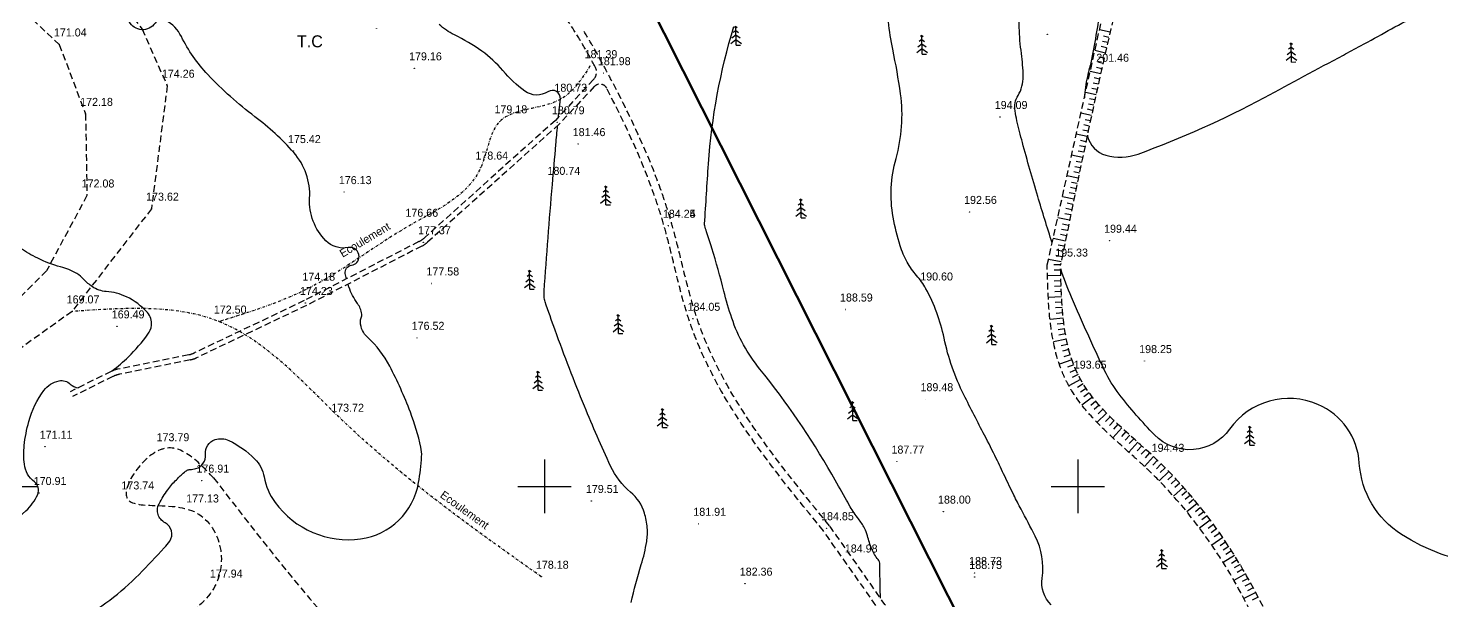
# Model space of a CAD drawing. Extents: x -83928 to -81707, y 15464 to 18601.
# Drawn here: x -82794 to -82264, y 15957 to 16172 of the extents above; entities that cross this region are included whole.
import ezdxf

# ---------------------------------------------------------------- set-up
doc = ezdxf.new("R2010")
doc.units = 0
doc.header["$MEASUREMENT"] = 0
for name, pattern in [('ACAD_ISO03W100', [30, 12, -18]), ('INTERROMPU', [0.75, 0.5, -0.25]), ('TIRETPTx2', [2, 1, -0.5, 0, -0.5])]:
    doc.linetypes.add(name, pattern=pattern)
doc.layers.add('ACCE', color=4, linetype='INTERROMPU', lineweight=25)
doc.layers.add('Work', color=9, linetype='Continuous', lineweight=50)
for name, color, linetype in [('ALT', 7, 'Continuous'), ('Carroyage 1', 7, 'Continuous'), ('CNiv_1', 1, 'Continuous'), ('CONST', 7, 'Continuous'), ('ECOULEMENT', 160, 'ACAD_ISO03W100'), ('LIMITE', 40, 'INTERROMPU'), ('POINTS', 3, 'Continuous'), ('Talus', 5, 'Continuous'), ('USL', 2, 'Continuous')]:
    doc.layers.add(name, color=color, linetype=linetype)

# ---------------------------------------------------------------- blocks, each defined once
blk = doc.blocks.new('T10')
at = {"layer": 'USL'}
for p, q in [((0.02, 2.78), (-0.5, 2.4)), ((0.02, 3.53), (-0.26, 3.33)), ((-0.02, 3.53), (0.26, 3.33)), ((-0.02, 2.78), (0.5, 2.4)), ((0, 0), (0, 3.5)), ((-1, 0.34), (-0.02, 1.1)), ((0.02, 1.94), (-0.77, 1.36)), ((-0.02, 1.94), (0.77, 1.36)), ((-0.02, 1.1), (1.01, 0.34)), ((0, 0), (0.83, 0))]:
    blk.add_line(p, q, dxfattribs=at)

msp = doc.modelspace()

# ---------------------------------------------------------------- linework, layer by layer
at = {"layer": 'ACCE', "linetype": 'INTERROMPU', "ltscale": 5, "extrusion": (0.000932032, -0.005533, 0.999984)}
for p, q in [((-82581.61, 16152.31, 185.7), (-82595.92, 16137.04, 185.63)), ((-82581.3, 16149.72, 185.68), (-82594.52, 16135.61, 185.62)), ((-82595.92, 16137.04, 185.63), (-82644.99, 16093.09, 185.43)), ((-82594.52, 16135.61, 185.62), (-82643.85, 16091.43, 185.42)), ((-82647.1, 16091.65, 185.42), (-82690.09, 16069.55, 185.34)), ((-82645.95, 16089.99, 185.41), (-82689.2, 16067.76, 185.33)), ((-82690.09, 16069.55, 185.34), (-82731.04, 16050.07, 185.27)), ((-82689.2, 16067.76, 185.33), (-82730.41, 16048.16, 185.26)), ((-82733.35, 16049.3, 185.27), (-82760.02, 16043.87, 185.26)), ((-82732.71, 16047.39, 185.26), (-82759.36, 16041.96, 185.25)), ((-82762.46, 16043.03, 185.26), (-82777.82, 16035.43, 185.23)), ((-82761.8, 16041.12, 185.25), (-82776.93, 16033.63, 185.22))]:
    msp.add_line(p, q, dxfattribs=at)
for centre, radius, start, end in [((-82584.79, 16155.52, 19.36), 4.17, 316.749, 28.2659), ((-82579.34, 16148.13, 19.36), 2.86, 26.6488, 137.107), ((-82651.8, 16100.89, 19.36), 10, 297.1988, 311.8468), ((-82650.66, 16099.23, 19.36), 10, 297.1988, 311.8468), ((-82650.66, 16099.23, 19.36), 10, 297.1988, 311.8468), ((-82735.48, 16059.45, 19.36), 10, 281.5092, 295.4419), ((-82734.84, 16057.54, 19.36), 10, 281.5092, 295.4419), ((-82758.16, 16034.42, 19.36), 10, 101.5092, 116.3406), ((-82757.5, 16032.52, 19.36), 10, 101.5092, 116.3406)]:
    msp.add_arc(centre, radius, start, end, dxfattribs=at)
at = {"layer": 'ACCE', "linetype": 'INTERROMPU', "ltscale": 5}
for points, knots in [([(-82580.98, 16157.14, 185.75), (-82582.25, 16159.47, 185.78), (-82583.54, 16161.78, 185.81), (-82586.18, 16166.36, 185.87), (-82587.54, 16168.62, 185.91), (-82591.29, 16174.56, 185.99), (-82593.79, 16178.21, 186.04), (-82599, 16185.5, 186.14), (-82601.69, 16189.13, 186.2), (-82609.98, 16200.3, 186.36), (-82615.57, 16207.85, 186.47), (-82624.23, 16221.89, 186.66), (-82627.57, 16228.29, 186.75), (-82630.59, 16236.82, 186.86), (-82631.18, 16238.71, 186.89), (-82631.68, 16240.63, 186.91)], [194.805354, 194.805354, 194.805354, 194.805354, 202.830738, 202.830738, 210.778937, 210.778937, 223.846027, 223.846027, 236.913117, 236.913117, 264.021485, 264.021485, 285.933045, 285.933045, 292.113673, 292.113673, 292.113673, 292.113673]), ([(-82493.12, 15985.25, 183.4), (-82498.87, 15992.28, 183.5), (-82504.61, 15999.29, 183.61), (-82515.47, 16013.36, 183.81), (-82520.61, 16020.41, 183.91), (-82527.32, 16030.79, 184.06), (-82529.27, 16033.98, 184.1), (-82534.8, 16043.69, 184.24), (-82538.06, 16050.33, 184.33), (-82541.65, 16059.53, 184.45), (-82542.49, 16061.88, 184.48), (-82544.04, 16066.65, 184.54), (-82544.75, 16069.07, 184.57), (-82546.75, 16076.41, 184.67), (-82547.93, 16081.39, 184.73), (-82549.93, 16089.58, 184.84), (-82550.72, 16092.77, 184.88), (-82552.23, 16098.3, 184.95), (-82552.92, 16100.65, 184.98), (-82554.38, 16105.32, 185.04), (-82555.16, 16107.64, 185.07), (-82557.59, 16114.56, 185.16), (-82559.36, 16119.11, 185.22), (-82565.04, 16132.62, 185.4), (-82569.31, 16141.4, 185.52), (-82575.02, 16152.37, 185.67), (-82576.26, 16154.71, 185.7), (-82578.77, 16159.37, 185.77), (-82580.05, 16161.69, 185.8), (-82582.64, 16166.25, 185.86), (-82583.96, 16168.5, 185.89), (-82585.43, 16170.88, 185.93), (-82585.53, 16171.04, 185.93), (-82585.63, 16171.2, 185.93)], [0, 0, 0, 0, 26.518646, 26.518646, 52.482608, 52.482608, 63.823763, 63.823763, 86.506074, 86.506074, 94.189676, 94.189676, 101.873279, 101.873279, 117.240484, 117.240484, 127.00578, 127.00578, 134.269767, 134.269767, 141.533755, 141.533755, 156.06173, 156.06173, 185.117681, 185.117681, 193.065079, 193.065079, 201.012477, 201.012477, 208.758807, 208.758807, 209.308859, 209.308859, 209.308859, 209.308859]), ([(-82495.44, 15983.35, 183.39), (-82501.18, 15990.36, 183.49), (-82506.92, 15997.39, 183.59), (-82517.95, 16011.65, 183.8), (-82523.22, 16018.9, 183.9), (-82530.06, 16029.52, 184.05), (-82532, 16032.71, 184.1), (-82537.53, 16042.44, 184.23), (-82540.8, 16049.11, 184.32), (-82544.42, 16058.37, 184.44), (-82545.27, 16060.73, 184.47), (-82546.82, 16065.5, 184.54), (-82547.53, 16067.91, 184.57), (-82549.54, 16075.18, 184.66), (-82550.7, 16080.08, 184.72), (-82552.66, 16088.12, 184.83), (-82553.44, 16091.27, 184.87), (-82554.96, 16096.95, 184.94), (-82555.7, 16099.48, 184.97), (-82557.27, 16104.52, 185.04), (-82558.11, 16107.02, 185.07), (-82560.76, 16114.48, 185.17), (-82562.7, 16119.39, 185.23), (-82568.4, 16132.67, 185.41), (-82572.43, 16140.93, 185.52), (-82576.67, 16149.04, 185.64)], [0, 0, 0, 0, 26.462073, 26.462073, 52.900417, 52.900417, 64.07725, 64.07725, 86.430915, 86.430915, 93.946764, 93.946764, 101.462612, 101.462612, 116.494309, 116.494309, 126.21831, 126.21831, 134.169969, 134.169969, 142.121627, 142.121627, 158.024945, 158.024945, 185.58706, 185.58706, 185.58706, 185.58706]), ([(-82386.09, 15830.7, 181.21), (-82391.42, 15837.53, 181.3), (-82396.91, 15844.24, 181.4), (-82405.26, 15854.52, 181.55), (-82408.14, 15858.07, 181.6), (-82413.57, 15864.92, 181.7), (-82416.12, 15868.21, 181.75), (-82421.14, 15874.87, 181.85), (-82423.6, 15878.23, 181.9), (-82430.88, 15888.43, 182.04), (-82435.6, 15895.34, 182.14), (-82444.63, 15908.86, 182.33), (-82448.96, 15915.47, 182.42), (-82456.53, 15926.97, 182.59), (-82459.76, 15931.87, 182.65), (-82469.56, 15946.48, 182.86), (-82476.23, 15956.1, 183), (-82487.13, 15971.61, 183.22), (-82491.32, 15977.52, 183.3), (-82495.51, 15983.44, 183.39)], [118.183492, 118.183492, 118.183492, 118.183492, 144.370034, 144.370034, 158.158021, 158.158021, 170.683564, 170.683564, 183.209108, 183.209108, 208.260195, 208.260195, 231.895085, 231.895085, 249.47743, 249.47743, 284.642121, 284.642121, 306.40243, 306.40243, 306.40243, 306.40243]), ([(-82317.57, 15737.24, 179.87), (-82318.07, 15737.47, 179.87), (-82318.58, 15737.7, 179.87), (-82320.23, 15738.47, 179.89), (-82321.36, 15739, 179.9), (-82324.69, 15740.65, 179.93), (-82326.81, 15741.81, 179.95), (-82329.64, 15743.74, 179.98), (-82330.51, 15744.39, 179.99), (-82332.16, 15745.79, 180.01), (-82332.95, 15746.52, 180.03), (-82335.22, 15748.85, 180.06), (-82336.6, 15750.55, 180.09), (-82340.73, 15756.43, 180.17), (-82343.07, 15761.1, 180.23), (-82347.42, 15770.94, 180.37), (-82349.43, 15776.11, 180.43), (-82352.63, 15783.39, 180.53), (-82353.65, 15785.6, 180.56), (-82355.77, 15789.94, 180.62), (-82356.87, 15792.08, 180.65), (-82360.27, 15798.4, 180.74), (-82362.67, 15802.49, 180.79), (-82370.2, 15814.45, 180.96), (-82375.64, 15822.02, 181.07), (-82385.36, 15834.7, 181.25), (-82389.54, 15839.91, 181.33), (-82397.85, 15850.16, 181.48), (-82401.98, 15855.2, 181.55), (-82408.9, 15863.84, 181.68), (-82411.72, 15867.42, 181.73), (-82420.03, 15878.29, 181.89), (-82425.34, 15885.73, 181.99), (-82435.73, 15900.85, 182.21), (-82440.8, 15908.53, 182.31), (-82449.09, 15921.13, 182.49), (-82452.31, 15926.04, 182.56), (-82458.02, 15934.65, 182.68), (-82460.49, 15938.36, 182.74), (-82465.47, 15945.73, 182.84), (-82467.99, 15949.4, 182.89), (-82475.56, 15960.38, 183.05), (-82480.67, 15967.64, 183.15), (-82488.21, 15978.32, 183.3), (-82490.63, 15981.75, 183.35), (-82493.06, 15985.17, 183.4)], [0.219627, 0.219627, 0.219627, 0.219627, 1.863411, 1.863411, 5.590233, 5.590233, 13.043878, 13.043878, 16.565189, 16.565189, 20.0865, 20.0865, 27.129122, 27.129122, 42.799001, 42.799001, 58.46888, 58.46888, 65.433144, 65.433144, 72.397407, 72.397407, 86.325933, 86.325933, 114.182986, 114.182986, 134.289069, 134.289069, 153.981964, 153.981964, 167.775839, 167.775839, 195.36359, 195.36359, 222.951341, 222.951341, 240.529051, 240.529051, 253.848759, 253.848759, 267.168466, 267.168466, 293.807882, 293.807882, 306.40243, 306.40243, 306.40243, 306.40243])]:
    msp.add_open_spline(points, degree=3, knots=knots, dxfattribs=at)
at = {"layer": 'Carroyage 1'}
for p, q in [((-82600, 16010), (-82600, 15990)), ((-82400, 16010), (-82400, 15990)), ((-82810, 16000), (-82790, 16000)), ((-82610, 16000), (-82590, 16000)), ((-82410, 16000), (-82390, 16000))]:
    msp.add_line(p, q, dxfattribs=at)
at = {"layer": 'CNiv_1'}
for points, elevation in [([(-82389.79, 16314.28, -0.005882), (-82389.33, 16304.33, -0.001498), (-82388.82, 16287.9, -0.009857), (-82388.8, 16285.4, -0.038746), (-82389.84, 16273.7, 0.024582), (-82392, 16255.33, 0.010136), (-82392.86, 16237.27, 0.009892), (-82393, 16218.75, 0.041894), (-82391.68, 16205.02, -0.047917), (-82390.67, 16193, -0.029815), (-82391.65, 16179.3, -0.019477), (-82395.2, 16158.6, -0.00956), (-82395.64, 16156.72, 0.00547), (-82396.43, 16153.43, 0.040806), (-82397.58, 16145.5, 0.040806)], 200), ([(-82396.45, 16131.56, 0.002006), (-82396.36, 16131.17, 0.272421), (-82389.5, 16124, 0.157514), (-82377.45, 16124.44, 0.035705), (-82330, 16145.67, 0.000214), (-82300.48, 16161.51, 0.000974), (-82294, 16165, 0.00134), (-82283.62, 16170.66, 0.001384), (-82273.6, 16176.2, 0.160439), (-82256.66, 16194.56, -0.133005), (-82237.6, 16217.6, -0.001509), (-82231.48, 16221.89, 0.000911), (-82221.33, 16229, 0.003439), (-82157.3, 16274.67, 0.004697), (-82157.15, 16274.78)], 200), ([(-82409.66, 16091.21, -0.004069), (-82415.05, 16108.59, -0.007657), (-82420.8, 16128.8, -0.007701), (-82422.85, 16136.93, -0.017379), (-82423.57, 16140.57, -0.17955), (-82422.43, 16146.39, 0.142841), (-82420.5, 16153.5, 0.029543), (-82421.17, 16162.1, -0.025995), (-82422, 16171.88, -0.017148), (-82421.97, 16194.12, 0.018716), (-82422, 16214.5, 0.031059), (-82424.3, 16237.14, -0.044135), (-82425.5, 16253.12, -0.00354), (-82425.47, 16254.58, -0.001111), (-82425.33, 16259.22, -0.057921), (-82424.08, 16267.67, 0.05764), (-82423.79, 16269.59)], 195), ([(-82674.25, 16077.69, -0.01957), (-82674.67, 16079.67, -0.42658), (-82672.36, 16082.8, 0.372604), (-82669.5, 16086, 0.478534), (-82673.63, 16089.43, -0.253854), (-82682, 16092, -0.20963), (-82688.03, 16107.9, 0.195858), (-82694, 16125, 0.051216), (-82708.55, 16138.44, -0.042837), (-82726.2, 16154.2, -0.073601), (-82736.14, 16168.44, 0.154522), (-82742, 16174.5, 0.387629), (-82746, 16173.5, -0.265987), (-82751, 16171, -1.020897), (-82750.15, 16182.08, 0.881027), (-82747.67, 16193, 0.051197), (-82757.05, 16195.37, 0.027451), (-82775, 16197, 0.044845), (-82785.39, 16196.44, -0.179714), (-82788, 16197, -0.069167), (-82791.88, 16200.31, 0.029948), (-82800.2, 16208.6, 0.001791)], 175), ([(-82410, 15955.6, -0.242807), (-82413.42, 15965.63, 0.156365), (-82416, 15981.33, 0.005887), (-82421.33, 15991.45, -0.011494), (-82424, 15996.67, -0.001304), (-82427.45, 16003.84, 0.001428), (-82430.6, 16010.4, 0.007953), (-82435, 16019.13, -0.004578), (-82442.75, 16034.25, -0.064599), (-82450.17, 16055.53, 0.07404), (-82457, 16074, 0.053807), (-82460.46, 16078.95, -0.052659), (-82464, 16084, -0.050769), (-82466.62, 16090.1, -0.030692), (-82469.25, 16100.75, -0.115049), (-82468.19, 16122.77, 0.104142), (-82466.5, 16147, 0.017885), (-82469.43, 16163.69, -0.029054), (-82471, 16174, -0.002947), (-82471.7, 16182.04, -0.005641), (-82472, 16186.25, -0.02207), (-82472.14, 16195.71, 0.001116), (-82472.09, 16197.63)], 190), ([(-82594.77, 16138.26, -0.006627), (-82594.45, 16140.85, 0.014491), (-82594, 16145, 0.622856), (-82598.69, 16147.79, -0.310716), (-82607.33, 16148, -0.061855), (-82615.57, 16155.68, 0.064543), (-82623.5, 16163, 0.039441), (-82633.77, 16169.12, -0.068286), (-82639.5, 16173, -0.045588)], 180), ([(-82474.05, 15958.17, 0.000734), (-82474.22, 15967.61, -0.004276), (-82474.25, 15970.5, -0.001081), (-82474.25, 15970.62, 0.001029), (-82474.25, 15970.75, 0.172165), (-82474.91, 15972.59, -0.072151), (-82477.25, 15976.5, -0.038655), (-82478.87, 15981.41, 0.063918), (-82480, 15984.33, 0.040448), (-82482.28, 15987.84, -0.031145), (-82485.33, 15992.33, -0.005852), (-82487.28, 15995.71, 0.002258), (-82492.25, 16004.5, 0.040601), (-82519.25, 16043.92, -0.089645), (-82529.75, 16063, -0.018683), (-82532.74, 16073.12, 0.011774), (-82537.25, 16089.25, 0.006719), (-82539.21, 16095.36, -0.018264), (-82539.88, 16097.62, -0.077586), (-82539.94, 16098.27, -0.002235), (-82538.5, 16120.75, -0.057423), (-82528.98, 16172.18, 0.225135)], 185), ([(-82567.5, 15956.5, -0.021776), (-82563.71, 15970.68, 0.035986), (-82561.67, 15979.33, 0.059687), (-82561.45, 15984.49, 0.054906), (-82562.5, 15990, 0.145128), (-82567.7, 15997.83, -0.109777), (-82575.2, 16007.6, -0.012141), (-82584.99, 16029.98, -0.009703), (-82596, 16058.5, -0.003598), (-82599.79, 16069.16, -0.047291), (-82600, 16070, -0.053894), (-82600.12, 16073.08, -0.004136), (-82597, 16113, -0.000135), (-82595.7, 16127.97, -0.000223), (-82595.08, 16135.11, -0.000223)], 180), ([(-82762.05, 16043.22, 0.02623), (-82756, 16048.5, 0.042239), (-82748.65, 16056.94, 0.131738), (-82747.33, 16060.33, 0.210906), (-82748.84, 16065.06, 0.102392), (-82756.75, 16071, 0.093056), (-82764.28, 16072.95, -0.132382), (-82769.5, 16074.75, -0.058063), (-82772.65, 16077.46, 0.069511), (-82775.33, 16079.67, 0.075981), (-82781.41, 16082.22, -0.054558), (-82790, 16085.4, -0.034545), (-82796.54, 16089.26, -0.148492)], 170), ([(-82136.08, 16073.13, -0.041667), (-82139.21, 16069.29, 0.022704), (-82148, 16059.33, 0.12683), (-82155.39, 16043.02, -0.07353), (-82165, 16014, -0.210473), (-82215.15, 15972.67, -0.213267), (-82278.67, 15982, -0.239176), (-82294.49, 16008.68, 0.281501), (-82310, 16030.67, 0.353694), (-82343.15, 16021.41, -0.468201), (-82371.25, 16019.25, -0.027857), (-82384.53, 16034.52, -0.054139), (-82390, 16043.4, -0.009585), (-82402.41, 16070.84, -0.019326), (-82406.46, 16081.4, -0.019326)], 195), ([(-82775.33, 15949.6, 0.076086), (-82752, 15967, 0.008579), (-82742.53, 15976.94, 0.03608), (-82740.5, 15979.5, 0.451805), (-82742.25, 15986.37, -0.418103), (-82744.5, 15993.5, -0.03485), (-82741.24, 15998.75, -0.04351), (-82738, 16002.5, -0.013139), (-82735.01, 16005.26, -0.042722), (-82734, 16006, -0.131762), (-82732.91, 16006.32, 0.064741), (-82730.67, 16006.67, 0.361786), (-82727.07, 16011.99, -0.351242), (-82723.5, 16017.5, -0.194943), (-82718.32, 16017.16, -0.083043), (-82708.67, 16010.33, -0.153301), (-82705.08, 16003.54, 0.11236), (-82701, 15994, 0.27651), (-82668.93, 15980.33, 0.32756), (-82647.2, 16001.4, 0.025679), (-82646.06, 16011.09, 0.070244), (-82646.33, 16014.67, 0.037992), (-82650.28, 16027.82, 0.027668), (-82658, 16045, 0.089495), (-82666.33, 16055.81, -0.200396), (-82669, 16061.5, -0.116045), (-82668.69, 16063.13, 0.140906), (-82668.5, 16064.5, 0.12201), (-82670.1, 16068.46, -0.073734), (-82673.33, 16074.67, -0.007068), (-82673.69, 16075.73, -0.007068)], 175), ([(-82839.61, 15908.11, -0.056276), (-82841.2, 15951.55, -0.207705), (-82832, 15969, -0.258774), (-82817.85, 15971.42, 0.340068), (-82807, 15975, 0.01027), (-82805.11, 15977.91, -0.010619), (-82803.29, 15980.71, -0.060168), (-82794.44, 15990.84, 0.107448), (-82790, 15997, 0.344716), (-82791.21, 16001.68, -0.202786), (-82795, 16008.33, -0.055341), (-82795.05, 16015.24, -0.041209), (-82793.33, 16024.33, -0.093573), (-82787.66, 16035.92, -0.184883), (-82782, 16039.5, -0.243933), (-82777.79, 16038.29, 0.171562), (-82774.77, 16036.94)], 170)]:
    msp.add_lwpolyline(points, format="xyb", dxfattribs=dict(at, elevation=elevation))
at = {"layer": 'ECOULEMENT', "linetype": 'TIRETPTx2'}
for points in [[(-82582.95, 16157.35, 185.75), (-82594.27, 16144.79, 185.64), (-82616.74, 16136.7, 185.61), (-82623.88, 16119.36, 185.43), (-82650.12, 16097.94, 185.25), (-82688.75, 16074.01, 185.08), (-82721.95, 16061.69, 185.04)], [(-82601.19, 15966.14, 183.51), (-82675.95, 16024.92, 184.45), (-82721.95, 16061.69, 185.04), (-82777.12, 16065.48, 185.26)]]:
    msp.add_spline(points, degree=3, dxfattribs=at)
at = {"layer": 'LIMITE', "linetype": 'INTERROMPU', "ltscale": 5, "extrusion": (0.000932032, -0.005533, 0.999984)}
msp.add_line((-82411.5, 16082.92, 184.32), (-82383.39, 16209.25, 184.99), dxfattribs=at)
for points, elevation in [([(-82760.31, 16292.76), (-82779.72, 16286.01), (-82805.68, 16280.5), (-82827.07, 16276.73), (-82834.31, 16272.64), (-82837.25, 16267), (-82838.56, 16257.39), (-82840.97, 16243.65), (-82838.87, 16228.57), (-82813.79, 16202.27), (-82758.68, 16181.68), (-82751.01, 16171.63), (-82741.57, 16150.38), (-82747.48, 16104.32), (-82777.26, 16065.84), (-82805.7, 16045.54), (-82864.65, 16007.83), (-82897.44, 15966.1)], 21.1), ([(-82837.07, 16287.4), (-82847.32, 16278.82), (-82854.97, 16265.91), (-82857.93, 16255.36), (-82854.75, 16242.41), (-82851.19, 16224.95), (-82838, 16206.95), (-82823.52, 16195.38), (-82802.94, 16185.42), (-82782.05, 16165.84), (-82772.2, 16139.82), (-82771.65, 16109.27), (-82786.83, 16081.07), (-82816.97, 16051.01), (-82849.11, 16054.37), (-82876.37, 16022.07), (-82907.57, 15984.46)], 20.79)]:
    msp.add_lwpolyline(points, dxfattribs=dict(at, elevation=elevation))
at = {"layer": 'LIMITE', "linetype": 'INTERROMPU', "ltscale": 5}
for points, knots in [([(-82435.31, 16825.62, 193.34), (-82427.78, 16815.37, 193.19), (-82420.22, 16805.07, 193.04), (-82406.2, 16784.42, 192.75), (-82399.73, 16774.06, 192.6), (-82390.62, 16756.25, 192.36), (-82387.41, 16748.82, 192.26), (-82383, 16735.1, 192.08), (-82381.56, 16728.81, 192), (-82380.12, 16716.18, 191.85), (-82380.13, 16709.85, 191.77), (-82381.91, 16697.21, 191.62), (-82383.67, 16690.92, 191.55), (-82387.13, 16683.12, 191.47), (-82387.9, 16681.54, 191.45), (-82390.14, 16677.31, 191.41), (-82391.72, 16674.71, 191.38), (-82395.1, 16669.58, 191.33), (-82396.89, 16667.06, 191.31), (-82401.81, 16660.44, 191.24), (-82405.03, 16656.41, 191.2), (-82411.22, 16648.57, 191.13), (-82414.18, 16644.76, 191.09), (-82418.6, 16638.48, 191.03), (-82420.24, 16635.94, 191.01), (-82422.69, 16631.5, 190.96), (-82423.59, 16629.57, 190.94), (-82424.77, 16626.29, 190.9), (-82425.14, 16624.9, 190.89), (-82425.54, 16622.31, 190.86), (-82425.57, 16621.12, 190.84), (-82425.35, 16618.73, 190.81), (-82425.09, 16617.53, 190.8), (-82424.26, 16615.07, 190.77), (-82423.69, 16613.81, 190.75), (-82422.24, 16611.24, 190.71), (-82421.36, 16609.92, 190.7), (-82419.29, 16607.24, 190.66), (-82418.12, 16605.88, 190.64), (-82414.02, 16601.56, 190.57), (-82410.64, 16598.55, 190.53), (-82403.14, 16592.4, 190.43), (-82399.02, 16589.27, 190.38), (-82390.49, 16582.82, 190.27), (-82386.07, 16579.51, 190.22), (-82377.35, 16572.6, 190.11), (-82373.04, 16569, 190.05), (-82364.96, 16561.4, 189.93), (-82361.18, 16557.39, 189.87), (-82356.65, 16551.49, 189.79), (-82355.49, 16549.85, 189.77), (-82353.31, 16546.47, 189.72), (-82352.32, 16544.74, 189.69), (-82350.48, 16541.28, 189.65), (-82349.65, 16539.54, 189.62), (-82347.2, 16534.17, 189.55), (-82345.79, 16530.57, 189.5), (-82343.06, 16523.69, 189.41), (-82341.74, 16520.42, 189.37), (-82339.76, 16516.28, 189.31), (-82339.19, 16515.17, 189.3), (-82338.19, 16513.36, 189.27), (-82337.76, 16512.63, 189.26), (-82336.86, 16511.2, 189.24), (-82336.4, 16510.5, 189.23), (-82334.95, 16508.45, 189.2), (-82333.92, 16507.14, 189.18), (-82330.22, 16502.88, 189.12), (-82327.24, 16500.17, 189.08), (-82320.61, 16495.19, 189), (-82316.96, 16492.92, 188.96), (-82309.1, 16488.73, 188.88), (-82304.9, 16486.8, 188.85), (-82293.5, 16482.12, 188.76), (-82286.01, 16479.55, 188.7), (-82270.56, 16474.46, 188.59), (-82262.61, 16471.96, 188.54), (-82246.81, 16466.45, 188.42), (-82238.97, 16463.45, 188.36), (-82228.76, 16458.62, 188.27), (-82226.11, 16457.28, 188.25), (-82220.95, 16454.44, 188.2), (-82218.42, 16452.95, 188.17), (-82211.04, 16448.26, 188.09), (-82206.37, 16444.85, 188.03), (-82193.19, 16433.83, 187.86), (-82185.51, 16425.43, 187.74), (-82177.07, 16413.18, 187.56), (-82175.16, 16410.11, 187.52), (-82169.84, 16400.68, 187.39), (-82166.87, 16394.07, 187.3), (-82161.91, 16380.52, 187.12), (-82159.92, 16373.57, 187.03), (-82157.39, 16362.37, 186.89), (-82156.59, 16358.15, 186.84), (-82155.24, 16349.71, 186.73), (-82154.69, 16345.49, 186.68), (-82153.35, 16332.81, 186.52), (-82152.86, 16324.36, 186.42), (-82152.15, 16302.33, 186.15), (-82152.27, 16288.79, 185.99), (-82152.12, 16261.93, 185.66), (-82151.84, 16248.61, 185.5), (-82149.62, 16224.54, 185.2), (-82147.97, 16213.72, 185.07), (-82144.73, 16201.01, 184.91), (-82144.16, 16198.96, 184.88), (-82143.26, 16195.9, 184.84), (-82142.94, 16194.87, 184.83), (-82142.29, 16192.8, 184.8), (-82141.95, 16191.75, 184.79), (-82140.93, 16188.57, 184.74), (-82140.24, 16186.41, 184.72), (-82139.01, 16181.96, 184.66), (-82138.47, 16179.68, 184.63), (-82137.9, 16176.2, 184.59), (-82137.76, 16175.04, 184.57), (-82137.59, 16172.95, 184.55), (-82137.55, 16172.02, 184.53), (-82137.54, 16170.19, 184.51), (-82137.57, 16169.27, 184.5), (-82137.73, 16166.56, 184.47), (-82137.95, 16164.77, 184.45), (-82138.95, 16159.08, 184.38), (-82140.06, 16155.28, 184.34), (-82142.3, 16148.67, 184.27), (-82143.37, 16145.83, 184.24), (-82144.42, 16143.05, 184.21)], [0, 0, 0, 0, 31.74372, 31.74372, 63.487441, 63.487441, 86.063023, 86.063023, 104.988245, 104.988245, 123.913468, 123.913468, 142.83869, 142.83869, 147.686928, 147.686928, 155.822397, 155.822397, 163.957866, 163.957866, 177.49723, 177.49723, 191.036595, 191.036595, 200.771717, 200.771717, 208.904412, 208.904412, 215.463884, 215.463884, 222.023355, 222.023355, 228.582827, 228.582827, 235.142299, 235.142299, 241.701771, 241.701771, 248.261243, 248.261243, 262.290416, 262.290416, 276.319589, 276.319589, 290.348762, 290.348762, 304.377935, 304.377935, 318.407108, 318.407108, 323.635141, 323.635141, 328.916365, 328.916365, 334.197589, 334.197589, 345.34542, 345.34542, 356.493251, 356.493251, 360.764795, 360.764795, 363.795637, 363.795637, 366.826479, 366.826479, 372.888163, 372.888163, 387.274312, 387.274312, 401.66046, 401.66046, 416.046608, 416.046608, 438.819504, 438.819504, 461.592399, 461.592399, 484.365295, 484.365295, 492.493595, 492.493595, 500.621894, 500.621894, 516.878493, 516.878493, 549.391691, 549.391691, 559.803467, 559.803467, 580.627019, 580.627019, 601.450571, 601.450571, 613.95719, 613.95719, 626.463809, 626.463809, 651.477047, 651.477047, 691.746126, 691.746126, 732.015206, 732.015206, 765.61494, 765.61494, 772.084768, 772.084768, 775.337833, 775.337833, 778.590897, 778.590897, 785.097026, 785.097026, 791.603155, 791.603155, 794.775134, 794.775134, 797.244479, 797.244479, 799.713824, 799.713824, 804.652514, 804.652514, 815.637697, 815.637697, 824.217964, 824.217964, 824.217964, 824.217964]), ([(-82263.85, 15743.21, 179.77), (-82264.43, 15743.53, 179.78), (-82265.01, 15743.86, 179.78), (-82266.76, 15744.85, 179.8), (-82267.94, 15745.52, 179.81), (-82270.48, 15747.03, 179.84), (-82271.84, 15747.87, 179.85), (-82274.49, 15749.65, 179.88), (-82275.78, 15750.58, 179.9), (-82278.27, 15752.59, 179.93), (-82279.46, 15753.65, 179.94), (-82282.82, 15756.96, 179.99), (-82284.81, 15759.36, 180.03), (-82288.35, 15764.45, 180.1), (-82289.9, 15767.13, 180.14), (-82293.8, 15775.14, 180.25), (-82295.7, 15780.72, 180.32), (-82298.7, 15792.26, 180.47), (-82299.79, 15798.23, 180.54), (-82301.59, 15810.23, 180.69), (-82302.29, 15816.27, 180.77), (-82303.32, 15825.12, 180.88), (-82303.66, 15828.03, 180.92), (-82304.37, 15833.81, 180.99), (-82304.72, 15836.67, 181.02), (-82305.82, 15845.19, 181.13), (-82306.59, 15850.78, 181.2), (-82309.05, 15867.28, 181.4), (-82310.92, 15877.94, 181.54), (-82314.69, 15895.23, 181.76), (-82316.37, 15902.01, 181.85), (-82319.89, 15914.41, 182.01), (-82321.68, 15920.05, 182.08), (-82325.1, 15929.74, 182.21), (-82326.66, 15933.8, 182.26), (-82329.99, 15941.89, 182.37), (-82331.78, 15945.91, 182.42), (-82337.49, 15957.84, 182.58), (-82341.78, 15965.63, 182.69), (-82348.45, 15976.02, 182.84), (-82350.38, 15978.87, 182.88), (-82356.43, 15987.26, 183), (-82360.78, 15992.66, 183.08), (-82367.83, 16000.38, 183.19), (-82370.27, 16002.89, 183.23), (-82373.8, 16006.32, 183.28), (-82374.83, 16007.29, 183.3), (-82376.93, 16009.22, 183.33), (-82378, 16010.19, 183.34), (-82381.22, 16013.09, 183.39), (-82383.41, 16015.03, 183.42), (-82388.67, 16019.81, 183.49), (-82391.71, 16022.7, 183.53), (-82397.39, 16028.86, 183.63), (-82400.03, 16032.13, 183.67), (-82402.88, 16036.76, 183.74), (-82403.48, 16037.81, 183.75), (-82404.6, 16039.97, 183.78), (-82405.12, 16041.07, 183.8), (-82406.54, 16044.41, 183.84), (-82407.32, 16046.69, 183.87), (-82409.33, 16053.83, 183.96), (-82410.11, 16058.81, 184.03), (-82411.08, 16068.88, 184.15), (-82411.27, 16073.97, 184.21), (-82411.44, 16080.32, 184.29), (-82411.47, 16081.63, 184.31), (-82411.5, 16082.92, 184.32)], [0, 0, 0, 0, 1.949955, 1.949955, 5.849865, 5.849865, 10.371342, 10.371342, 14.789175, 14.789175, 19.207008, 19.207008, 28.042674, 28.042674, 36.87834, 36.87834, 53.363651, 53.363651, 69.848962, 69.848962, 86.334274, 86.334274, 94.549594, 94.549594, 102.764915, 102.764915, 119.195557, 119.195557, 152.05684, 152.05684, 173.8484, 173.8484, 192.456148, 192.456148, 206.066434, 206.066434, 219.67672, 219.67672, 246.897292, 246.897292, 257.387035, 257.387035, 278.366521, 278.366521, 288.857969, 288.857969, 293.072321, 293.072321, 297.286674, 297.286674, 305.715379, 305.715379, 317.688554, 317.688554, 329.661729, 329.661729, 333.08148, 333.08148, 336.501231, 336.501231, 343.340734, 343.340734, 357.57091, 357.57091, 371.801086, 371.801086, 375.482523, 375.482523, 375.482523, 375.482523])]:
    msp.add_open_spline(points, degree=3, knots=knots, dxfattribs=at)
for points in [[(-82439.34, 16822.66, 193.31), (-82393.3, 16682.03, 191.48), (-82430.51, 16621.98, 190.87), (-82358.48, 16545.25, 189.72), (-82342.42, 16510.71, 189.25), (-82228.91, 16453.06, 188.2), (-82177.5, 16404.08, 187.45), (-82162.11, 16360.2, 186.88), (-82147.86, 16193.88, 184.83), (-82142.59, 16172.48, 184.56), (-82149.1, 16144.81, 184.24)], [(-82439.34, 16822.66, 193.31), (-82393.3, 16682.03, 191.48), (-82430.51, 16621.98, 190.87), (-82358.48, 16545.25, 189.72), (-82342.42, 16510.71, 189.25), (-82228.91, 16453.06, 188.2), (-82177.5, 16404.08, 187.45), (-82162.11, 16360.2, 186.88), (-82147.86, 16193.88, 184.83), (-82142.59, 16172.48, 184.56), (-82149.1, 16144.81, 184.24)], [(-82589.91, 16450.62, 189.03), (-82585.41, 16409.5, 188.8), (-82487.52, 16397.53, 188.35), (-82459.29, 16357.54, 187.78), (-82444.25, 16367.31, 187.85), (-82446.68, 16388.82, 188.11), (-82434.19, 16398, 188.19), (-82407.04, 16394.58, 188.06), (-82373.55, 16337.21, 187.13), (-82367.71, 16299.43, 186.79), (-82371.9, 16253.38, 186.25), (-82380.23, 16205.29, 185.7), (-82391.12, 16156, 185.14), (-82406.5, 16083.04, 184.31)], [(-82261.41, 15747.57, 179.81), (-82273.79, 15755.4, 179.95), (-82298.24, 15824.72, 180.86), (-82322.79, 15937.51, 182.29), (-82370.35, 16009.92, 183.31), (-82399.54, 16041.06, 183.78), (-82406.5, 16083.04, 184.31)], [(-82724.03, 16003.14, 184.34), (-82743.42, 16013.9, 184.53), (-82756.6, 15995.83, 184.36), (-82732.33, 15990.95, 184.22), (-82723.44, 15962.82, 183.85), (-82746.97, 15938.69, 183.64), (-82728.67, 15920.08, 183.36)], [(-82724.03, 16003.14, 184.34), (-82624.82, 15896.92, 182.75), (-82580.83, 15865.53, 182.24), (-82594.64, 15832.71, 2.3), (-82728.67, 15920.08, 183.36)]]:
    msp.add_spline(points, degree=3, dxfattribs=at)
at = {"layer": 'POINTS', "extrusion": (0.002059, -0.012217, 0.999923)}
for centre in [(-82751.08, 16170.26, -182.42), (-82751.08, 16170.26, -182.42), (-82663.17, 16170.43, -182.42), (-82663.17, 16170.43, -182.42), (-82411.65, 16168.29, -182.42), (-82782.12, 16164.47, -182.42), (-82782.12, 16164.47, -182.42), (-82648.96, 16155.51, -182.42), (-82648.96, 16155.51, -182.42), (-82583.15, 16156.33, -182.42), (-82578.18, 16153.71, -182.42), (-82391.32, 16154.99, -182.42), (-82741.64, 16149.01, -182.42), (-82741.64, 16149.01, -182.42), (-82594.47, 16143.77, -182.42), (-82772.27, 16138.46, -182.42), (-82772.27, 16138.46, -182.42), (-82616.94, 16135.68, -182.42), (-82429.38, 16137.29, -182.42), (-82595.42, 16135.31, -182.42), (-82587.62, 16127.14, -182.42), (-82694.35, 16124.53, -182.42), (-82694.35, 16124.53, -182.42), (-82624.09, 16118.35, -182.42), (-82675.3, 16109.16, -182.42), (-82675.3, 16109.16, -182.42), (-82597.07, 16112.63, -182.42), (-82771.72, 16107.9, -182.42), (-82771.72, 16107.9, -182.42), (-82747.55, 16102.95, -182.42), (-82747.55, 16102.95, -182.42), (-82440.87, 16101.74, -182.42), (-82650.33, 16096.93, -182.42), (-82553.81, 16096.56, -182.42), (-82553.8, 16096.56, -182.42), (-82645.59, 16090.39, -182.42), (-82388.38, 16090.95, -182.42), (-82406.71, 16082.02, -182.42), (-82688.96, 16072.99, -182.42), (-82642.45, 16074.95, -182.42), (-82457.32, 16073.07, -182.42), (-82689.85, 16067.64, -182.42), (-82777.33, 16064.47, -182.42), (-82777.33, 16064.47, -182.42), (-82544.55, 16061.72, -182.42), (-82487.39, 16065.19, -182.42), (-82760.43, 16058.87, -182.42), (-82760.43, 16058.87, -182.42), (-82722.16, 16060.67, -182.42), (-82722.16, 16060.67, -182.42), (-82647.98, 16054.59, -182.42), (-82375.23, 16045.87, -182.42), (-82399.74, 16040.04, -182.42), (-82457.21, 16031.61, -182.42), (-82787.43, 16013.8, -182.42), (-82787.43, 16013.8, -182.42), (-82743.62, 16012.87, -182.42), (-82743.62, 16012.87, -182.42), (-82370.55, 16008.9, -182.42), (-82468.09, 16008.24, -182.42), (-82728.68, 16001.1, -182.42), (-82728.67, 16001.11, -182.42), (-82724.23, 16002.11, -182.42), (-82789.68, 15996.47, -182.42), (-82789.68, 15996.47, -182.42), (-82756.8, 15994.8, -182.42), (-82756.8, 15994.8, -182.42), (-82582.66, 15993.48, -182.42), (-82732.54, 15989.92, -182.42), (-82450.66, 15989.5, -182.42), (-82542.38, 15984.93, -182.42), (-82494.49, 15983.28, -182.42), (-82485.58, 15971.18, -182.42), (-82438.98, 15966.53, -182.42), (-82723.65, 15961.79, -182.42), (-82601.4, 15965.11, -182.42), (-82524.98, 15962.51, -182.42), (-82438.9, 15965.02, -182.42)]:
    msp.add_circle(centre, 0.05, dxfattribs=at)
at = {"layer": 'Talus', "linetype": 'ByBlock', "extrusion": (0.000932032, -0.005533, 0.999984)}
for p, q in [((-82387.93, 16170.07, 185.3), (-82391.9, 16170.98, 184.79)), ((-82388.37, 16168.12, 185.28), (-82390.36, 16168.58, 185.03)), ((-82389.7, 16162.27, 185.21), (-82393.64, 16163.17, 184.75)), ((-82389.26, 16164.22, 185.23), (-82391.23, 16164.67, 185)), ((-82388.82, 16166.17, 185.25), (-82390.79, 16166.63, 185.01)), ((-82390.58, 16158.37, 185.16), (-82392.55, 16158.82, 184.95)), ((-82390.14, 16160.32, 185.19), (-82392.11, 16160.77, 184.96)), ((-82391.46, 16154.47, 185.12), (-82395.38, 16155.35, 184.71)), ((-82391.89, 16152.52, 185.1), (-82393.86, 16152.95, 184.9)), ((-82391.02, 16156.42, 185.14), (-82392.99, 16156.86, 184.93)), ((-82393.19, 16146.66, 185.03), (-82397.13, 16147.52, 184.67)), ((-82392.76, 16148.61, 185.05), (-82394.72, 16149.05, 184.86)), ((-82392.33, 16150.57, 185.08), (-82394.29, 16151, 184.88)), ((-82394.04, 16142.75, 184.99), (-82396.02, 16143.18, 184.82)), ((-82393.62, 16144.71, 185.01), (-82395.59, 16145.14, 184.83)), ((-82394.89, 16138.84, 184.94), (-82398.87, 16139.7, 184.62)), ((-82395.31, 16136.89, 184.92), (-82397.31, 16137.32, 184.77)), ((-82394.47, 16140.8, 184.96), (-82396.45, 16141.23, 184.8)), ((-82396.57, 16131.02, 184.85), (-82400.61, 16131.88, 184.58)), ((-82396.15, 16132.98, 184.87), (-82398.16, 16133.41, 184.73)), ((-82395.73, 16134.93, 184.9), (-82397.73, 16135.36, 184.75)), ((-82397.4, 16127.11, 184.81), (-82399.44, 16127.54, 184.68)), ((-82396.98, 16129.06, 184.83), (-82399.01, 16129.5, 184.7)), ((-82398.22, 16123.19, 184.76), (-82402.35, 16124.06, 184.54)), ((-82398.63, 16121.24, 184.74), (-82400.71, 16121.67, 184.64)), ((-82397.81, 16125.15, 184.79), (-82399.86, 16125.58, 184.67)), ((-82399.86, 16115.36, 184.67), (-82404.09, 16116.24, 184.5)), ((-82399.45, 16117.32, 184.7), (-82401.55, 16117.76, 184.6)), ((-82399.04, 16119.28, 184.72), (-82401.13, 16119.72, 184.62)), ((-82400.67, 16111.45, 184.63), (-82402.81, 16111.89, 184.55)), ((-82400.27, 16113.41, 184.65), (-82402.39, 16113.85, 184.57)), ((-82401.48, 16107.53, 184.59), (-82405.83, 16108.43, 184.46)), ((-82401.89, 16105.57, 184.56), (-82404.07, 16106.02, 184.51)), ((-82401.08, 16109.49, 184.61), (-82403.23, 16109.94, 184.54)), ((-82403.1, 16099.7, 184.5), (-82407.56, 16100.61, 184.42)), ((-82402.69, 16101.65, 184.52), (-82404.91, 16102.11, 184.47)), ((-82402.29, 16103.61, 184.54), (-82404.49, 16104.07, 184.49)), ((-82404.3, 16093.82, 184.43), (-82406.58, 16094.29, 184.41)), ((-82403.9, 16095.78, 184.45), (-82406.17, 16096.24, 184.42)), ((-82403.5, 16097.74, 184.47), (-82405.75, 16098.2, 184.44)), ((-82404.7, 16091.86, 184.41), (-82409.3, 16092.8, 184.37)), ((-82405.1, 16089.9, 184.39), (-82407.42, 16090.37, 184.37)), ((-82406.3, 16084.02, 184.32), (-82411.04, 16084.99, 184.33)), ((-82405.9, 16085.98, 184.34), (-82408.26, 16086.46, 184.34)), ((-82405.5, 16087.94, 184.36), (-82407.84, 16088.42, 184.36)), ((-82406.4, 16078.98, 184.26), (-82411.4, 16078.84, 184.27)), ((-82406.5, 16082.98, 184.31), (-82409, 16082.92, 184.31)), ((-82406.45, 16080.98, 184.28), (-82408.95, 16080.92, 184.29)), ((-82406.35, 16076.98, 184.23), (-82408.85, 16076.9, 184.24)), ((-82406.28, 16074.98, 184.21), (-82408.78, 16074.89, 184.22)), ((-82406.1, 16070.98, 184.16), (-82411.1, 16070.72, 184.17)), ((-82406.2, 16072.98, 184.19), (-82408.7, 16072.87, 184.19)), ((-82405.99, 16068.99, 184.14), (-82408.48, 16068.83, 184.14)), ((-82405.48, 16063.01, 184.06), (-82410.45, 16062.47, 184.07)), ((-82405.85, 16066.99, 184.11), (-82408.34, 16066.8, 184.12)), ((-82405.68, 16065, 184.09), (-82408.17, 16064.77, 184.09)), ((-82405.25, 16061.02, 184.04), (-82407.73, 16060.71, 184.04)), ((-82404.98, 16059.04, 184.01), (-82407.45, 16058.67, 184.02)), ((-82404.29, 16055.1, 183.96), (-82409.2, 16054.12, 183.97)), ((-82404.66, 16057.07, 183.99), (-82407.12, 16056.64, 183.99)), ((-82403.87, 16053.15, 183.94), (-82406.31, 16052.59, 183.94)), ((-82402.23, 16047.38, 183.86), (-82406.96, 16045.76, 183.86)), ((-82403.39, 16051.21, 183.91), (-82405.81, 16050.57, 183.91)), ((-82402.85, 16049.28, 183.89), (-82405.24, 16048.56, 183.89)), ((-82401.55, 16045.5, 183.84), (-82403.88, 16044.59, 183.84)), ((-82400.78, 16043.65, 183.82), (-82403.07, 16042.65, 183.81)), ((-82399.93, 16041.84, 183.79), (-82402.17, 16040.73, 183.78)), ((-82399, 16040.07, 183.77), (-82403.37, 16037.64, 183.75)), ((-82397.99, 16038.35, 183.74), (-82400.12, 16037.04, 183.73)), ((-82396.9, 16036.67, 183.72), (-82398.97, 16035.27, 183.71)), ((-82394.54, 16033.44, 183.67), (-82398.47, 16030.35, 183.65)), ((-82395.75, 16035.04, 183.7), (-82397.77, 16033.56, 183.68)), ((-82393.28, 16031.89, 183.65), (-82395.19, 16030.29, 183.64)), ((-82391.97, 16030.38, 183.63), (-82393.84, 16028.72, 183.61)), ((-82389.25, 16027.45, 183.58), (-82392.84, 16023.97, 183.55)), ((-82390.63, 16028.9, 183.61), (-82392.46, 16027.2, 183.59)), ((-82387.85, 16026.02, 183.56), (-82389.61, 16024.25, 183.55)), ((-82386.42, 16024.63, 183.54), (-82388.15, 16022.83, 183.52)), ((-82383.51, 16021.88, 183.5), (-82386.9, 16018.21, 183.47)), ((-82384.97, 16023.25, 183.52), (-82386.68, 16021.43, 183.5)), ((-82382.03, 16020.53, 183.48), (-82383.71, 16018.68, 183.46)), ((-82380.55, 16019.19, 183.46), (-82382.22, 16017.33, 183.44)), ((-82377.57, 16016.52, 183.42), (-82380.9, 16012.79, 183.38)), ((-82379.06, 16017.85, 183.44), (-82380.73, 16015.99, 183.42)), ((-82376.08, 16015.19, 183.4), (-82377.75, 16013.33, 183.38)), ((-82374.59, 16013.85, 183.37), (-82376.27, 16011.99, 183.36)), ((-82371.65, 16011.14, 183.33), (-82375.06, 16007.49, 183.3)), ((-82373.11, 16012.5, 183.35), (-82374.8, 16010.66, 183.34)), ((-82370.19, 16009.77, 183.31), (-82371.92, 16007.96, 183.3)), ((-82368.75, 16008.38, 183.29), (-82370.5, 16006.59, 183.27)), ((-82365.92, 16005.56, 183.25), (-82369.5, 16002.06, 183.22)), ((-82367.33, 16006.98, 183.27), (-82369.1, 16005.21, 183.25)), ((-82364.53, 16004.12, 183.23), (-82366.34, 16002.39, 183.21)), ((-82363.16, 16002.67, 183.2), (-82364.99, 16000.96, 183.19)), ((-82360.46, 15999.71, 183.16), (-82364.19, 15996.38, 183.13)), ((-82361.8, 16001.2, 183.18), (-82363.65, 15999.51, 183.17)), ((-82359.14, 15998.21, 183.14), (-82361.02, 15996.57, 183.12)), ((-82357.83, 15996.7, 183.12), (-82359.73, 15995.08, 183.1)), ((-82355.27, 15993.63, 183.07), (-82359.14, 15990.47, 183.04)), ((-82356.54, 15995.17, 183.09), (-82358.46, 15993.57, 183.08)), ((-82354.01, 15992.07, 183.05), (-82355.97, 15990.51, 183.04)), ((-82352.77, 15990.5, 183.02), (-82354.75, 15988.96, 183.01)), ((-82351.55, 15988.92, 183), (-82353.54, 15987.4, 182.99)), ((-82350.35, 15987.32, 182.98), (-82354.35, 15984.33, 182.96)), ((-82349.16, 15985.71, 182.96), (-82351.18, 15984.24, 182.94)), ((-82347.99, 15984.09, 182.93), (-82350.02, 15982.64, 182.92)), ((-82345.69, 15980.82, 182.89), (-82349.82, 15977.99, 182.87)), ((-82346.83, 15982.46, 182.91), (-82348.88, 15981.03, 182.9)), ((-82344.57, 15979.16, 182.86), (-82346.65, 15977.77, 182.85)), ((-82343.47, 15977.49, 182.84), (-82345.56, 15976.12, 182.83)), ((-82341.31, 15974.13, 182.79), (-82345.54, 15971.47, 182.77)), ((-82342.38, 15975.82, 182.82), (-82344.48, 15974.47, 182.81)), ((-82340.25, 15972.43, 182.77), (-82342.38, 15971.12, 182.76)), ((-82337.18, 15967.27, 182.7), (-82341.51, 15964.78, 182.68)), ((-82339.21, 15970.72, 182.74), (-82341.35, 15969.43, 182.74)), ((-82338.19, 15969, 182.72), (-82340.34, 15967.73, 182.71)), ((-82336.19, 15965.54, 182.67), (-82338.37, 15964.31, 182.66)), ((-82335.22, 15963.79, 182.65), (-82337.4, 15962.58, 182.64)), ((-82334.26, 15962.04, 182.62), (-82336.46, 15960.85, 182.62)), ((-82333.31, 15960.27, 182.6), (-82337.73, 15957.94, 182.59)), ((-82332.39, 15958.5, 182.58), (-82334.61, 15957.35, 182.57))]:
    msp.add_line(p, q, dxfattribs=at)
at = {"layer": 'Work'}
msp.add_line((-83102.77, 17253.34, 180), (-82379.76, 15822.73, 181.07), dxfattribs=at)

# ---------------------------------------------------------------- block references
at = {"extrusion": (0.000932032, -0.005533, 0.999984), "xscale": 2.000000000010331, "yscale": 1.999999999992818, "zscale": 2.000000000000016, "rotation": 0.6767476860794991}
for p in [(-82528.11, 16164.52, -162.28), (-82458.4, 16161.16, -162.28), (-82319.91, 16158.26, -162.28), (-82576.91, 16104.77, -162.28), (-82503.75, 16099.89, -162.28), (-82605.43, 16073.16, -162.28), (-82572.24, 16056.58, -162.28), (-82432.28, 16052.5, -162.28), (-82602.31, 16035.34, -162.28), (-82484.36, 16023.96, -162.28), (-82555.65, 16021.35, -162.28), (-82335.46, 16014.74, -162.28), (-82368.44, 15968.57, -162.28)]:
    msp.add_blockref('T10', p, dxfattribs=at)

# ---------------------------------------------------------------- texts
at = {"layer": 'ALT', "extrusion": (0.002059, -0.012217, 0.999923)}
for s, p in [('171.04', (-82784.12, 16167.47, -182.42)), ('171.04', (-82784.12, 16167.47, -182.42)), ('181.39', (-82585.15, 16159.33, -182.42)), ('179.16', (-82650.96, 16158.51, -182.42)), ('179.16', (-82650.96, 16158.51, -182.42)), ('181.98', (-82580.18, 16156.71, -182.42)), ('201.46', (-82393.32, 16157.99, -182.42)), ('174.26', (-82743.64, 16152.01, -182.42)), ('174.26', (-82743.64, 16152.01, -182.42)), ('180.73', (-82596.47, 16146.77, -182.42)), ('172.18', (-82774.27, 16141.46, -182.42)), ('172.18', (-82774.27, 16141.46, -182.42)), ('179.18', (-82618.94, 16138.68, -182.42)), ('180.79', (-82597.42, 16138.31, -182.42)), ('194.09', (-82431.38, 16140.29, -182.42)), ('175.42', (-82696.35, 16127.53, -182.42)), ('175.42', (-82696.35, 16127.53, -182.42)), ('181.46', (-82589.61, 16130.14, -182.42)), ('178.64', (-82626.09, 16121.35, -182.42)), ('176.13', (-82677.3, 16112.16, -182.42)), ('176.13', (-82677.3, 16112.16, -182.42)), ('180.74', (-82599.07, 16115.63, -182.42)), ('172.08', (-82773.72, 16110.9, -182.42)), ('172.08', (-82773.72, 16110.9, -182.42)), ('173.62', (-82749.55, 16105.95, -182.42)), ('173.62', (-82749.55, 16105.95, -182.42)), ('192.56', (-82442.87, 16104.74, -182.42)), ('176.66', (-82652.33, 16099.93, -182.42)), ('184.25', (-82555.81, 16099.56, -182.42)), ('184.24', (-82555.8, 16099.56, -182.42)), ('177.37', (-82647.59, 16093.39, -182.42)), ('199.44', (-82390.38, 16093.95, -182.42)), ('195.33', (-82408.71, 16085.02, -182.42)), ('174.18', (-82690.96, 16075.99, -182.42)), ('177.58', (-82644.45, 16077.95, -182.42)), ('190.60', (-82459.32, 16076.07, -182.42)), ('174.23', (-82691.85, 16070.64, -182.42)), ('169.07', (-82779.33, 16067.47, -182.42)), ('169.07', (-82779.33, 16067.47, -182.42)), ('172.50', (-82724.16, 16063.67, -182.42)), ('172.50', (-82724.16, 16063.67, -182.42)), ('184.05', (-82546.55, 16064.72, -182.42)), ('188.59', (-82489.39, 16068.19, -182.42)), ('169.49', (-82762.43, 16061.87, -182.42)), ('169.49', (-82762.43, 16061.87, -182.42)), ('176.52', (-82649.98, 16057.59, -182.42)), ('198.25', (-82377.23, 16048.87, -182.42)), ('193.65', (-82401.74, 16043.04, -182.42)), ('189.48', (-82459.21, 16034.61, -182.42)), ('173.72', (-82680.15, 16026.9, -182.42)), ('171.11', (-82789.43, 16016.8, -182.42)), ('171.11', (-82789.43, 16016.8, -182.42)), ('173.79', (-82745.62, 16015.87, -182.42)), ('173.79', (-82745.62, 16015.87, -182.42)), ('187.77', (-82470.09, 16011.24, -182.42)), ('194.43', (-82372.55, 16011.9, -182.42)), ('176.91', (-82730.67, 16004.11, -182.42)), ('170.91', (-82791.68, 15999.47, -182.42)), ('170.91', (-82791.68, 15999.47, -182.42)), ('173.74', (-82758.8, 15997.81, -182.42)), ('173.74', (-82758.8, 15997.81, -182.42)), ('179.51', (-82584.66, 15996.48, -182.42)), ('177.13', (-82734.53, 15992.92, -182.42)), ('188.00', (-82452.65, 15992.5, -182.42)), ('181.91', (-82544.38, 15987.93, -182.42)), ('184.85', (-82496.49, 15986.28, -182.42)), ('184.98', (-82487.58, 15974.19, -182.42)), ('188.73', (-82440.98, 15969.53, -182.42)), ('177.94', (-82725.65, 15964.79, -182.42)), ('178.18', (-82603.4, 15968.11, -182.42)), ('182.36', (-82526.98, 15965.51, -182.42)), ('188.75', (-82440.9, 15968.02, -182.42))]:
    msp.add_text(s, height=3, rotation=359.9958, dxfattribs=at).set_placement(p)
at = {"layer": 'CONST', "linetype": 'ByBlock', "extrusion": (0.000932032, -0.005533, 0.999984)}
for s, height, rotation, p in [('T.C', 4.5, 0.0032, (-82692.75, 16163.76, -162.28)), ('Ecoulement', 3, 30.874, (-82675.62, 16084.95, -162.28)), ('Ecoulement', 3, 324.3174, (-82639.37, 15995.48, -162.28))]:
    msp.add_text(s, height=height, rotation=rotation, dxfattribs=at).set_placement(p)

doc.saveas('drawing.dxf')
